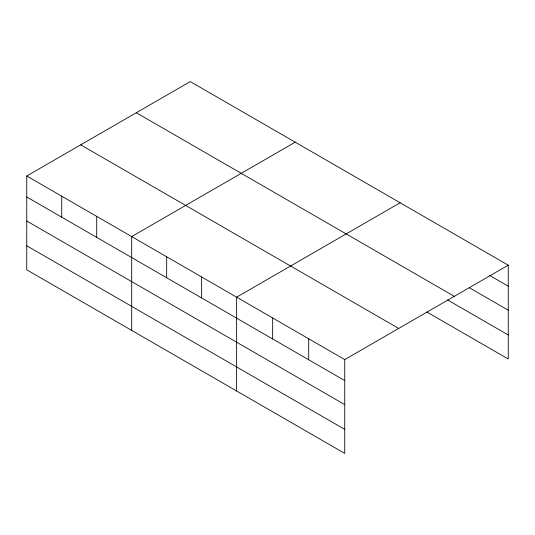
<?xml version="1.0" encoding="UTF-8"?>
<svg xmlns="http://www.w3.org/2000/svg" width="535" height="535" viewBox="0 0 535 535"><rect width="100%" height="100%" fill="white"/><g stroke="black" fill="none" stroke-linecap="round" stroke-linejoin="round"><path stroke-width="0.8" d="M344.741 404.607L344.741 359.587L26.75 175.995L26.75 269.814L344.741 453.406L344.741 404.607L26.75 221.022M426.803 311.979L508.25 359.005L508.25 265.186L190.259 81.594L26.75 175.995M295.193 142.183L131.69 236.584L131.69 330.396M400.133 202.765L236.624 297.166L236.624 390.985M344.741 359.587L508.25 265.186M489.512 275.358L508.25 286.178M469.329 287.736L508.25 310.206M136.298 112.751L454.289 296.337M447.701 300.015L508.25 334.97M80.705 144.845L398.702 328.436M26.75 196.987L344.741 380.579M26.75 245.779L344.741 429.371M308.702 338.782L308.702 359.767M272.663 317.977L272.663 338.963M201.648 276.969L201.648 297.962M166.666 256.78L166.666 277.765M96.708 216.387L96.708 237.379M61.732 196.191L61.732 217.183"/></g></svg>
